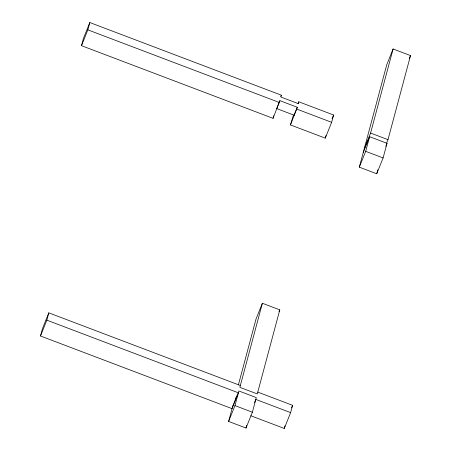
<?xml version="1.0" encoding="UTF-8"?>
<svg xmlns="http://www.w3.org/2000/svg" width="451" height="451" viewBox="0 0 451 451"><rect width="100%" height="100%" fill="white"/><g stroke="black" fill="none" stroke-linecap="round" stroke-linejoin="round"><path stroke-width="0.68" d="M290.455 124.933L297.305 107.282L279.891 100.674L273.041 118.331L81.501 45.686L83.458 38.374L89.822 22.55L281.362 95.189L280.872 97.021L298.286 103.623L298.771 101.796L333.599 115.005L331.643 122.317L325.278 138.141L290.455 124.933L293.426 115.09M81.501 45.686L87.86 29.862L89.822 22.55M48.815 312.859L46.859 320.171L238.399 392.815L232.034 408.64L40.494 335.995L42.45 328.683L48.815 312.859L240.355 385.504M273.041 118.331L273.751 115.67M279.891 100.674L276.711 108.59L294.125 115.191L294.616 113.364M228.612 421.431L234.971 405.607L238.889 390.983L256.298 397.59L252.385 412.214L246.02 428.038L228.612 421.431L232.75 405.979M238.404 384.85L256.016 319.077L262.381 303.252L279.789 309.854L257.279 393.932L239.864 387.33L262.381 303.252M236.194 397.072L235.704 398.898L237.666 394.027M246.02 428.038L246.736 425.378M325.278 138.141L325.988 135.48M250.762 415.743L284.277 428.45L284.987 425.789M284.277 428.45L290.636 412.626L292.592 405.314L257.769 392.105M363.241 152.534L369.6 136.709L387.014 143.317L383.096 157.935L376.737 173.765L359.323 167.158L386.732 64.803L393.092 48.979L410.506 55.58L387.99 139.658L386.281 143.92M366.421 144.624L367.396 140.966M359.323 167.158L365.688 151.333L369.6 136.709M364.216 148.881L370.581 133.056L393.092 48.979M376.737 173.765L377.803 169.773M40.494 335.995L46.859 320.171M280.849 96.458L281.362 95.189M298.01 103.696L298.771 101.796M294.125 115.191L297.305 107.282M332.071 118.799L333.599 115.005M232.524 406.813L235.461 399.507M279.028 311.754L279.789 309.854M254.539 402.58L255.813 399.417L290.636 412.626M409.232 58.748L410.506 55.58M385.791 146.361L387.014 143.317M291.577 407.845L292.592 405.314M370.581 133.056L387.99 139.658M87.86 29.862L279.4 102.501M296.814 109.108L331.643 122.317M365.688 151.333L383.096 157.935M234.971 405.607L252.385 412.214"/></g></svg>
